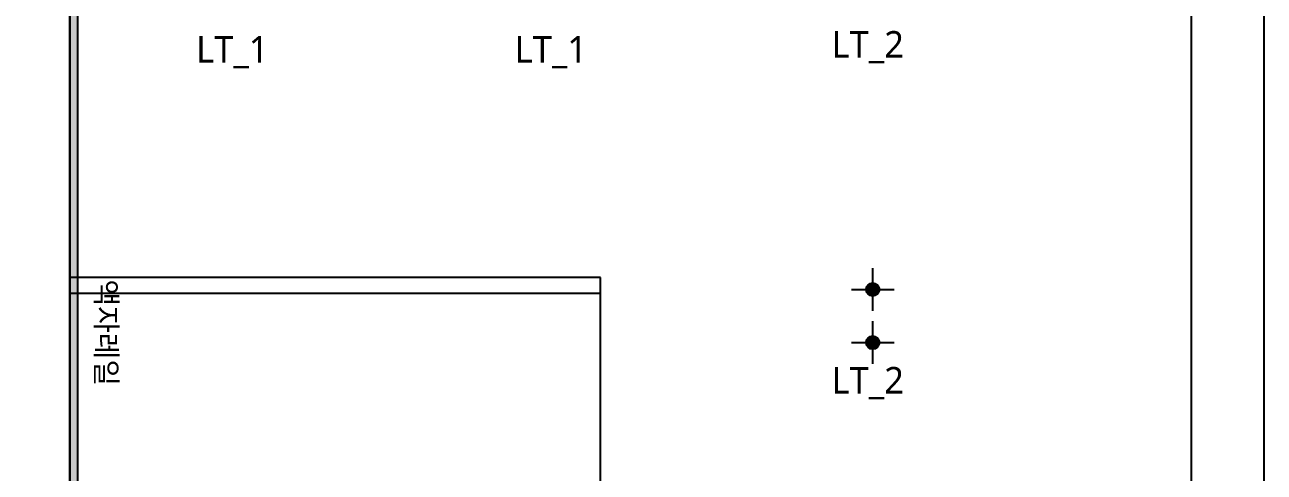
# Model space of a CAD drawing. Header units: millimetres. Extents: x 70151 to 230897, y 35202 to 113211.
# Drawn here: x 181118 to 185787, y 71776 to 73462 of the extents above; entities that cross this region are included whole.
import ezdxf

# ---------------------------------------------------------------- set-up
doc = ezdxf.new("R2010")
doc.units = ezdxf.units.MM
doc.header["$LTSCALE"] = 50
doc.linetypes.add('HID', pattern=[2.5, 1.5, -1])
for name, color, linetype in [('2-con', 2, 'Continuous'), ('3.기호.계단선', 30, 'Continuous'), ('RC-LIGHT', 7, 'Continuous')]:
    doc.layers.add(name, color=color, linetype=linetype)
doc.styles.add('코레일둥고', font='malgun.ttf')

# ---------------------------------------------------------------- blocks, each defined once
blk = doc.blocks.new('cjvjf')
at = {"layer": '2-con'}
for p, q in [((160402.5, 64641.5), (160402.5, 75168.5)), ((160127.5, 71943.5), (160127.5, 66086.5))]:
    blk.add_line(p, q, dxfattribs=at)
blk.add_lwpolyline([(156097.5, 65911.5), (156097.5, 66086.5), (155902.5, 66086.5), (155902.5, 70201.5), (155692.5, 70201.5), (155692.5, 65911.5), (156097.5, 65911.5)], dxfattribs=at)
blk = doc.blocks.new('cjscjdeh')
at = {"color": 8}
for p, q in [((155159.5, 71514.9), (153159.5, 71514.9)), ((153159.5, 71514.9), (153159.5, 69414.9)), ((155159.5, 69414.9), (155159.5, 71514.9)), ((155159.5, 71455.1), (153159.5, 71455.1)), ((155159.5, 71455.1), (153159.5, 71455.1))]:
    blk.add_line(p, q, dxfattribs=at)
blk.add_blockref('cjvjf', (-2743, 3328.4))
blk = doc.blocks.new('1')
at = {"linetype": 'Continuous'}
h = blk.add_hatch(color=4, dxfattribs=at)
h.dxf.hatch_style = 1
edge = h.paths.add_edge_path()
edge.add_arc((11539653.5, -14273503.8), 37.5, 0, 360)
at = {"color": 1, "linetype": 'Continuous'}
for p, q in [((11539653.5, -14273637.1), (11539653.5, -14273370.5)), ((11539520.2, -14273503.8), (11539786.8, -14273503.8))]:
    blk.add_line(p, q, dxfattribs=at)
at = {"color": 4, "linetype": 'Continuous'}
for radius in [41.5, 37.5]:
    blk.add_circle((11539653.5, -14273503.8), radius, dxfattribs=at)

msp = doc.modelspace()

# ---------------------------------------------------------------- hatches: boundary and pattern name
at = {"layer": '3.기호.계단선'}
h = msp.add_hatch(color=10, dxfattribs=at)
h.dxf.hatch_style = 1
h.paths.add_polyline_path([(181287.4, 74315.4), (181287.4, 70405.4), (181317.4, 70405.4), (181317.4, 74315.4)])

# ---------------------------------------------------------------- linework, layer by layer
at = {"layer": '3.기호.계단선', "color": 10}
msp.add_lwpolyline([(181287.4, 74315.4), (181287.4, 70405.4), (181317.4, 70405.4), (181317.4, 74315.4), (181287.4, 74315.4)], dxfattribs=at)

# ---------------------------------------------------------------- block references
msp.add_blockref('cjscjdeh', (28127.9, 994.6))
at = {"layer": 'RC-LIGHT', "xscale": 0.6024096385271789, "yscale": 0.6024096385271789, "zscale": 0.6024096385271789}
for p in [(-6767286.1, 8670960.7), (-6767286.1, 8670760.7)]:
    msp.add_blockref('1', p, dxfattribs=at)

# ---------------------------------------------------------------- texts
at = {"layer": '3.기호.계단선', "linetype": 'HID', "style": '코레일둥고'}
for s, p in [('LT_1', (181763.3, 73319.5)), ('LT_1', (182963.3, 73319.5)), ('LT_2', (184157.2, 73338.1)), ('LT_2', (184157.2, 72072.5))]:
    msp.add_text(s, height=100, dxfattribs=at).set_placement(p)
at = {"layer": '3.기호.계단선', "color": 10, "style": '코레일둥고'}
msp.add_text('액자레일', height=80, rotation=270, dxfattribs=at).set_placement((181385.4, 72502.2))

doc.saveas('drawing.dxf')
